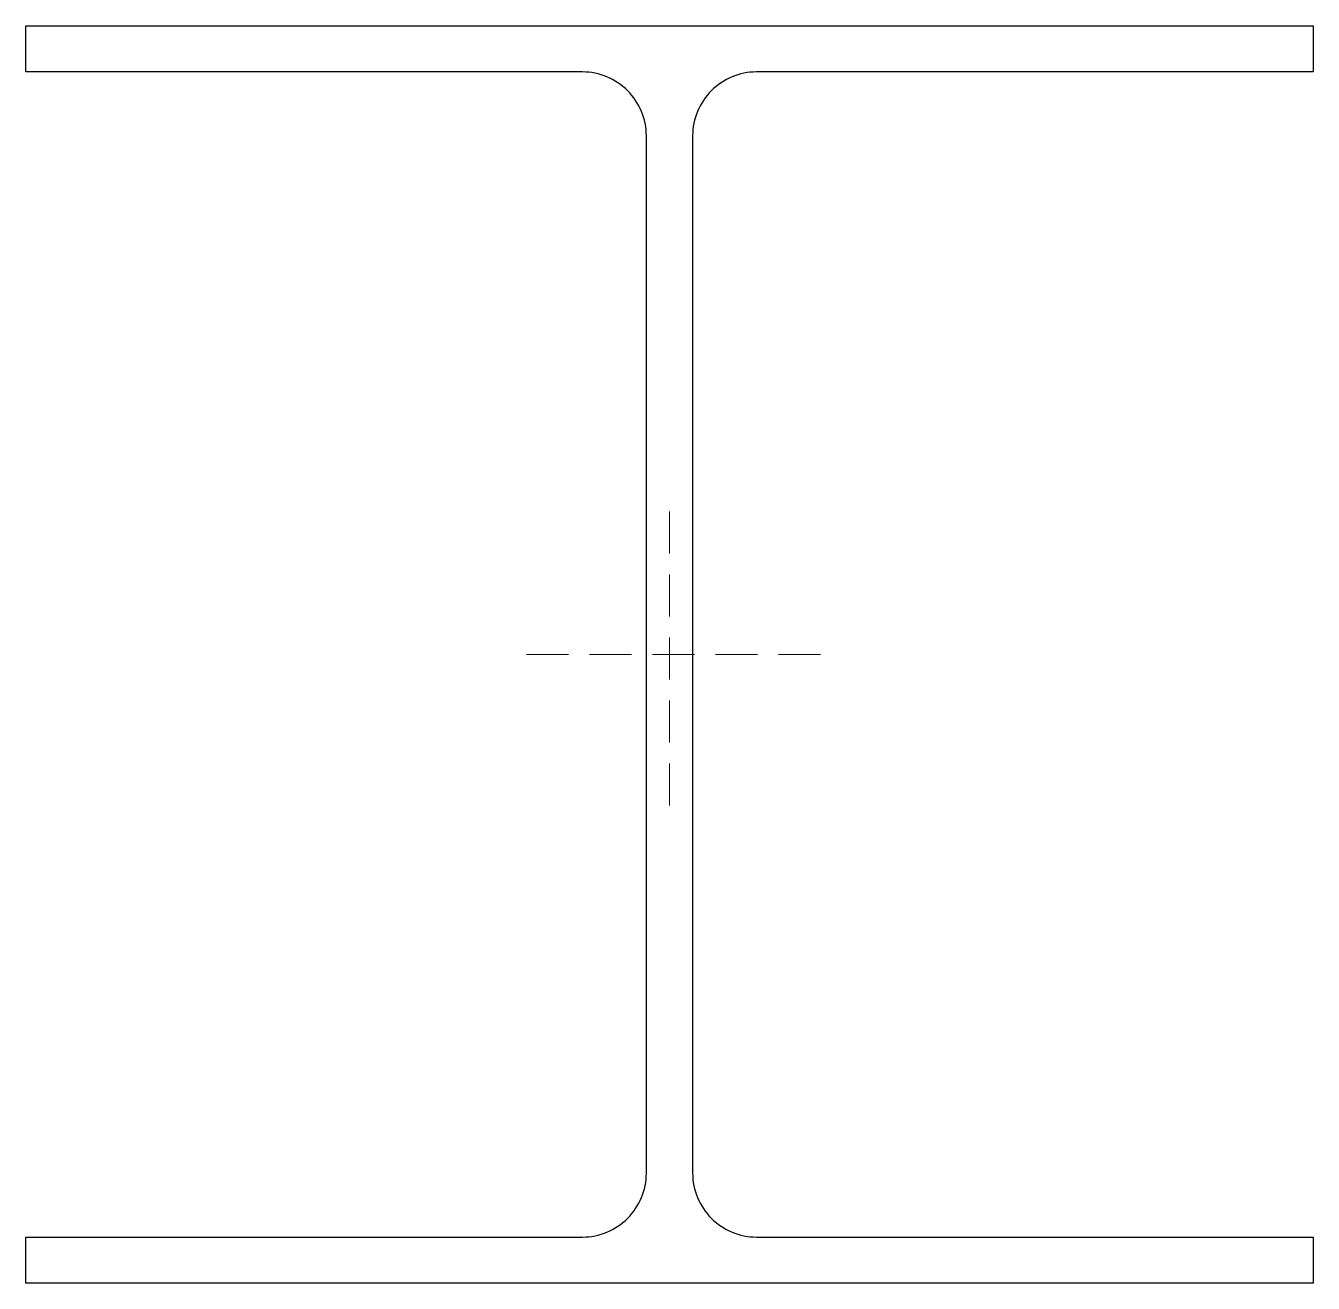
# Model space of a CAD drawing. Header units: millimetres. Extents: x -153 to 153, y -150 to 150.
import ezdxf

# ---------------------------------------------------------------- set-up
doc = ezdxf.new("R2010")
doc.units = ezdxf.units.MM
doc.linetypes.add('DASHED', pattern=[0.75, 0.5, -0.25])
doc.layers.add('ref', color=251, linetype='DASHED', lineweight=5, plot=False)

msp = doc.modelspace()

# ---------------------------------------------------------------- linework, layer by layer
msp.add_lwpolyline([(153.2, -138.65), (153.2, -149.65), (-153.2, -149.65), (-153.2, -138.65), (-20.7, -138.65, 0.414214), (-5.5, -123.45), (-5.5, 123.45, 0.414214), (-20.7, 138.65), (-153.2, 138.65), (-153.2, 149.65), (153.2, 149.65), (153.2, 138.65), (20.7, 138.65, 0.414214), (5.5, 123.45), (5.5, -123.45, 0.414214), (20.7, -138.65)], format="xyb", close=True)
at = {"layer": 'ref', "linetype": 'DASHED', "ltscale": 20}
for p, q in [((0, -35.95), (0, 35.95)), ((35.95, 0), (-35.95, 0))]:
    msp.add_line(p, q, dxfattribs=at)

doc.saveas('drawing.dxf')
